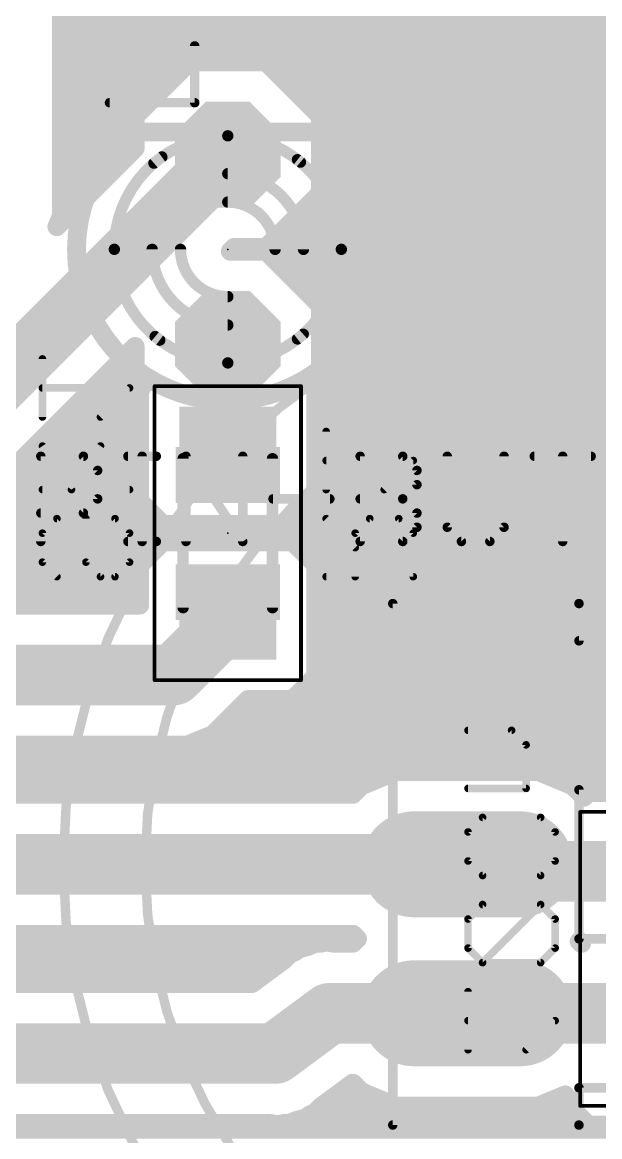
# Model space of a CAD drawing. Extents: x -15.2 to 43.2, y -12.7 to 63.2.
# Drawn here: x 5.5 to 13.25, y 24.28 to 39.24 of the extents above; entities that cross this region are included whole.
import ezdxf

# ---------------------------------------------------------------- set-up
doc = ezdxf.new("R2010")
doc.units = 0
for name, color, linetype in [('16', 175, 'CONTINUOUS'), ('17', 82, 'CONTINUOUS'), ('21', 253, 'CONTINUOUS'), ('23', 7, 'CONTINUOUS'), ('24', 7, 'CONTINUOUS'), ('25', 253, 'CONTINUOUS'), ('26', 253, 'CONTINUOUS'), ('27', 253, 'CONTINUOUS'), ('28', 253, 'CONTINUOUS'), ('40', 175, 'CONTINUOUS'), ('51', 253, 'CONTINUOUS'), ('52', 253, 'CONTINUOUS')]:
    doc.layers.add(name, color=color, linetype=linetype)

# ---------------------------------------------------------------- blocks, each defined once
blk = doc.blocks.new('OCTAGONP')
at = {"const_width": 0.5}
blk.add_lwpolyline([(-0.25, -0.1036), (-0.25, 0.1036), (-0.1036, 0.25), (0.1036, 0.25), (0.25, 0.1036), (0.25, -0.1036), (0.1036, -0.25), (-0.1036, -0.25), (-0.25, -0.1036), (-0.25, 0.1036)], dxfattribs=at)
blk = doc.blocks.new('LONGP100')
at = {"const_width": 1}
blk.add_lwpolyline([(-0.5, 0), (0.5, 0)], dxfattribs=at)
at = {"const_width": 0.5}
for points in [[(-0.5, 0.25, 1), (-0.5, -0.25)], [(0.5, -0.25, 1), (0.5, 0.25)]]:
    blk.add_lwpolyline(points, format="xyb", dxfattribs=at)
blk = doc.blocks.new('RECT')
blk.add_solid([(-0.5, -0.5), (0.5, -0.5), (-0.5, 0.5), (0.5, 0.5)])

msp = doc.modelspace()

# ---------------------------------------------------------------- linework, layer by layer
at = {"layer": '16'}
for points, const_width in [([(6.0198, 36.6431), (6.0198, 40.2507)], 0.254), ([(6.0198, 39.37), (27.94, 39.37)], 0.254), ([(6.0198, 39.116), (27.94, 39.116)], 0.254), ([(6.0198, 38.862), (27.94, 38.862)], 0.254), ([(7.7395, 38.7096), (7.0104, 37.9805)], 0.254), ([(8.7705, 38.7096), (7.7395, 38.7096)], 0.254), ([(9.4996, 37.9805), (8.7705, 38.7096)], 0.254), ([(6.0198, 38.608), (7.6379, 38.608)], 0.254), ([(8.8721, 38.608), (27.94, 38.608)], 0.254), ([(6.0198, 38.354), (7.3839, 38.354)], 0.254), ([(9.1261, 38.354), (27.94, 38.354)], 0.254), ([(6.0198, 38.1), (7.1299, 38.1)], 0.254), ([(9.3801, 38.1), (27.94, 38.1)], 0.254), ([(7.0104, 37.9805), (7.0104, 37.5495)], 0.254), ([(9.4996, 36.9495), (9.4996, 37.9805)], 0.254), ([(6.0198, 37.846), (7.0104, 37.846)], 0.254), ([(7.62, 36.83), (8.255, 37.465)], 0.8128), ([(9.4996, 37.846), (27.94, 37.846)], 0.254), ([(6.0198, 37.592), (7.0104, 37.592)], 0.254), ([(9.4996, 37.592), (27.94, 37.592)], 0.254), ([(7.0104, 37.5495), (6.8233, 37.3624)], 0.254), ([(6.8233, 37.3624), (5.9603, 36.4993)], 0.254), ([(6.0198, 37.338), (6.7989, 37.338)], 0.254), ([(9.4996, 37.338), (27.94, 37.338)], 0.254), ([(3.81, 33.02), (7.62, 36.83)], 0.8128), ([(6.0198, 37.084), (6.5449, 37.084)], 0.254), ([(9.4996, 37.084), (27.94, 37.084)], 0.254), ([(6.0198, 36.83), (6.2909, 36.83)], 0.254), ([(8.7705, 36.2204), (9.4996, 36.9495)], 0.254), ([(9.3801, 36.83), (27.94, 36.83)], 0.254), ([(5.9603, 36.4993), (6.0198, 36.6431)], 0.254), ([(5.992, 36.576), (6.0369, 36.576)], 0.254), ([(9.1261, 36.576), (27.94, 36.576)], 0.254), ([(8.8721, 36.322), (27.94, 36.322)], 0.254), ([(8.2887, 36.1696), (8.3395, 36.2204)], 0.254), ([(8.7705, 36.1696), (8.2887, 36.1696)], 0.254), ([(8.3395, 36.2204), (8.7705, 36.2204)], 0.254), ([(9.4996, 35.4405), (8.7705, 36.1696)], 0.254), ([(8.8721, 36.068), (27.94, 36.068)], 0.254), ([(9.1261, 35.814), (27.94, 35.814)], 0.254), ([(9.3801, 35.56), (27.94, 35.56)], 0.254), ([(9.4996, 34.4095), (9.4996, 35.4405)], 0.254), ([(8.255, 33.56), (8.255, 34.925)], 0.8128), ([(9.4996, 35.306), (27.94, 35.306)], 0.254), ([(9.4996, 35.052), (27.94, 35.052)], 0.254), ([(4.6205, 32.5015), (7.0104, 34.8913)], 0.254), ([(7.0104, 34.8913), (7.0104, 34.4095)], 0.254), ([(6.9171, 34.798), (7.0104, 34.798)], 0.254), ([(9.4996, 34.798), (27.94, 34.798)], 0.254), ([(6.6631, 34.544), (7.0104, 34.544)], 0.254), ([(9.4996, 34.544), (27.94, 34.544)], 0.254), ([(6.4091, 34.29), (7.0716, 34.29)], 0.254), ([(7.0104, 34.4095), (7.0928, 34.3271)], 0.254), ([(7.0928, 34.3271), (7.0716, 34.3059)], 0.254), ([(7.0716, 34.3059), (7.0716, 32.8141)], 0.254), ([(9.4172, 34.3271), (9.4996, 34.4095)], 0.254), ([(9.4384, 34.3059), (9.4172, 34.3271)], 0.254), ([(9.4384, 32.8141), (9.4384, 34.3059)], 0.254), ([(9.4384, 34.29), (27.94, 34.29)], 0.254), ([(6.1551, 34.036), (7.0716, 34.036)], 0.254), ([(9.4384, 34.036), (27.94, 34.036)], 0.254), ([(5.9011, 33.782), (7.0716, 33.782)], 0.254), ([(9.4384, 33.782), (27.94, 33.782)], 0.254), ([(5.6471, 33.528), (7.0716, 33.528)], 0.254), ([(9.4384, 33.528), (27.94, 33.528)], 0.254), ([(5.3931, 33.274), (7.0716, 33.274)], 0.254), ([(9.4384, 33.274), (27.94, 33.274)], 0.254), ([(5.1391, 33.02), (7.0716, 33.02)], 0.254), ([(9.4384, 33.02), (27.94, 33.02)], 0.254), ([(7.0716, 32.8141), (7.3841, 32.5016)], 0.254), ([(9.1259, 32.5016), (9.4384, 32.8141)], 0.254), ([(4.8851, 32.766), (7.1197, 32.766)], 0.254), ([(9.3903, 32.766), (27.94, 32.766)], 0.254), ([(4.6311, 32.512), (7.3737, 32.512)], 0.254), ([(7.3841, 32.5016), (9.1259, 32.5016)], 0.254), ([(9.1363, 32.512), (27.94, 32.512)], 0.254), ([(4.5197, 32.258), (7.3737, 32.258)], 0.254), ([(7.3841, 32.2684), (7.0716, 31.9559)], 0.254), ([(9.1259, 32.2684), (7.3841, 32.2684)], 0.254), ([(9.4384, 31.9559), (9.1259, 32.2684)], 0.254), ([(9.1363, 32.258), (27.94, 32.258)], 0.254), ([(4.2701, 32.004), (7.1197, 32.004)], 0.254), ([(7.0716, 31.9559), (7.0716, 31.4198)], 0.254), ([(9.3903, 32.004), (27.94, 32.004)], 0.254), ([(9.4384, 30.4641), (9.4384, 31.9559)], 0.254), ([(3.8486, 31.75), (7.0716, 31.75)], 0.254), ([(9.4384, 31.75), (27.94, 31.75)], 0.254), ([(4.2701, 31.496), (7.0716, 31.496)], 0.254), ([(7.525, 30.48), (8.255, 31.21)], 0.8128), ([(9.4384, 31.496), (27.94, 31.496)], 0.254), ([(7.0716, 31.4198), (4.3463, 31.4198)], 0.254), ([(9.4384, 31.242), (27.94, 31.242)], 0.254), ([(9.4384, 30.988), (27.94, 30.988)], 0.254), ([(2.54, 30.48), (7.525, 30.48)], 0.8128), ([(9.4384, 30.734), (27.94, 30.734)], 0.254), ([(9.1259, 30.1516), (9.4384, 30.4641)], 0.254), ([(9.4384, 30.48), (27.94, 30.48)], 0.254), ([(8.0574, 29.6833), (8.5257, 30.1516)], 0.254), ([(8.5257, 30.1516), (9.1259, 30.1516)], 0.254), ([(9.2003, 30.226), (27.94, 30.226)], 0.254), ([(8.3461, 29.972), (27.94, 29.972)], 0.254), ([(7.7119, 29.5402), (8.0574, 29.6833)], 0.254), ([(8.0921, 29.718), (27.94, 29.718)], 0.254), ([(4.3463, 29.5402), (7.7119, 29.5402)], 0.254), ([(4.2701, 29.464), (27.94, 29.464)], 0.254), ([(3.8486, 29.21), (27.94, 29.21)], 0.254), ([(10.5084, 29.1846), (10.051, 28.9951)], 0.254), ([(12.426, 29.1846), (10.5084, 29.1846)], 0.254), ([(12.8834, 28.9951), (12.426, 29.1846)], 0.254), ([(4.2701, 28.956), (10.0119, 28.956)], 0.254), ([(10.051, 28.9951), (9.9357, 28.8798)], 0.254), ([(13.0371, 28.8414), (12.8834, 28.9951)], 0.254), ([(12.9225, 28.956), (27.94, 28.956)], 0.254), ([(13.0991, 28.9034), (13.0371, 28.8414)], 0.254), ([(14.8409, 28.9034), (13.0991, 28.9034)], 0.254), ([(9.9357, 28.8798), (4.3463, 28.8798)], 0.254), ([(2.54, 27.94), (11.4672, 27.94)], 0.8128), ([(11.5622, 27.845), (11.4672, 27.94)], 0.8128), ([(13.97, 27.845), (11.5622, 27.845)], 0.8128), ([(4.3463, 27.0002), (9.9357, 27.0002)], 0.254), ([(9.9357, 27.0002), (9.9959, 26.94)], 0.254), ([(4.2701, 26.924), (9.9799, 26.924)], 0.254), ([(9.2114, 26.8067), (9.1538, 26.7641)], 0.254), ([(9.3249, 26.835), (9.2114, 26.8067)], 0.254), ([(9.4331, 26.8798), (9.3249, 26.835)], 0.254), ([(9.5047, 26.8798), (9.4331, 26.8798)], 0.254), ([(9.5742, 26.8971), (9.5047, 26.8798)], 0.254), ([(9.6899, 26.8798), (9.5742, 26.8971)], 0.254), ([(9.9357, 26.8798), (9.6899, 26.8798)], 0.254), ([(9.9959, 26.94), (9.9357, 26.8798)], 0.254), ([(12.9987, 26.8798), (12.9733, 26.9052)], 0.254), ([(12.9733, 26.9052), (12.9805, 26.9052)], 0.254), ([(12.9805, 26.9052), (13.0059, 26.8798)], 0.254), ([(13.0059, 26.8798), (12.9987, 26.8798)], 0.254), ([(3.8486, 26.67), (9.0209, 26.67)], 0.254), ([(9.0049, 26.654), (8.5802, 26.3398)], 0.254), ([(9.0876, 26.7367), (9.0049, 26.654)], 0.254), ([(9.1538, 26.7641), (9.0876, 26.7367)], 0.254), ([(4.2701, 26.416), (8.6832, 26.416)], 0.254), ([(8.5802, 26.3398), (4.3463, 26.3398)], 0.254), ([(8.89, 25.4), (9.62, 25.94)], 0.8128), ([(9.62, 25.94), (11.4672, 25.94)], 0.8128), ([(11.4672, 25.94), (13.525, 25.94)], 0.8128), ([(13.525, 25.94), (13.97, 25.495)], 0.8128), ([(2.54, 25.4), (8.89, 25.4)], 0.8128), ([(9.5051, 24.686), (9.9298, 25.0002)], 0.254), ([(9.7835, 24.892), (10.0439, 24.892)], 0.254), ([(9.9298, 25.0002), (9.9357, 25.0002)], 0.254), ([(9.9357, 25.0002), (10.051, 24.8849)], 0.254), ([(10.051, 24.8849), (10.5084, 24.6954)], 0.254), ([(12.426, 24.6954), (12.7866, 24.8448)], 0.254), ([(12.7866, 24.8448), (12.7866, 24.7491)], 0.254), ([(12.7866, 24.7491), (13.0991, 24.4366)], 0.254), ([(9.2986, 24.5333), (9.3562, 24.5759)], 0.254), ([(9.3562, 24.5759), (9.4224, 24.6033)], 0.254), ([(9.4224, 24.6033), (9.5051, 24.686)], 0.254), ([(9.4571, 24.638), (12.8977, 24.638)], 0.254), ([(10.5084, 24.6954), (12.426, 24.6954)], 0.254), ([(4.3463, 24.4602), (8.8201, 24.4602)], 0.254), ([(8.8201, 24.4602), (8.9358, 24.4429)], 0.254), ([(8.9358, 24.4429), (9.0053, 24.4602)], 0.254), ([(9.0053, 24.4602), (9.0769, 24.4602)], 0.254), ([(9.0769, 24.4602), (9.1851, 24.505)], 0.254), ([(9.1851, 24.505), (9.2986, 24.5333)], 0.254), ([(13.0991, 24.4366), (14.8409, 24.4366)], 0.254), ([(4.2701, 24.384), (27.94, 24.384)], 0.254)]:
    msp.add_lwpolyline(points, dxfattribs=dict(at, const_width=const_width))
for points, const_width in [([(6.0198, 39.1795, 1), (6.0198, 39.0525)], 0.127), ([(6.0198, 38.9255, 1), (6.0198, 38.7985)], 0.127), ([(7.7395, 38.7731, 1), (7.7395, 38.6461)], 0.127), ([(7.7844, 38.6647, 1), (7.6946, 38.7545)], 0.127), ([(8.8154, 38.7545, 1), (8.7256, 38.6647)], 0.127), ([(8.7705, 38.6461, 1), (8.7705, 38.7731)], 0.127), ([(6.0198, 38.6715, 1), (6.0198, 38.5445)], 0.127), ([(7.6379, 38.5445, 1), (7.6379, 38.6715)], 0.127), ([(8.8721, 38.6715, 1), (8.8721, 38.5445)], 0.127), ([(6.0198, 38.4175, 1), (6.0198, 38.2905)], 0.127), ([(7.3839, 38.2905, 1), (7.3839, 38.4175)], 0.127), ([(9.1261, 38.4175, 1), (9.1261, 38.2905)], 0.127), ([(6.0198, 38.1635, 1), (6.0198, 38.0365)], 0.127), ([(7.1299, 38.0365, 1), (7.1299, 38.1635)], 0.127), ([(9.3801, 38.1635, 1), (9.3801, 38.0365)], 0.127), ([(7.0739, 37.9805, 1), (6.9469, 37.9805)], 0.127), ([(6.9655, 38.0254, 1), (7.0553, 37.9356)], 0.127), ([(9.5631, 37.9805, 1), (9.4361, 37.9805)], 0.127), ([(9.4547, 37.9356, 1), (9.5445, 38.0254)], 0.127), ([(6.0198, 37.9095, 1), (6.0198, 37.7825)], 0.127), ([(7.0104, 37.7825, 1), (7.0104, 37.9095)], 0.127), ([(8.3987, 37.3213, 1), (8.1113, 37.6087)], 0.4064), ([(9.4996, 37.9095, 1), (9.4996, 37.7825)], 0.127), ([(6.0198, 37.6555, 1), (6.0198, 37.5285)], 0.127), ([(7.0104, 37.5285, 1), (7.0104, 37.6555)], 0.127), ([(9.4996, 37.6555, 1), (9.4996, 37.5285)], 0.127), ([(6.9469, 37.5495, 1), (7.0739, 37.5495)], 0.127), ([(7.0553, 37.5046, 1), (6.9655, 37.5944)], 0.127), ([(6.0198, 37.4015, 1), (6.0198, 37.2745)], 0.127), ([(6.7784, 37.4073, 1), (6.8682, 37.3175)], 0.127), ([(6.8682, 37.3175, 1), (6.7784, 37.4073)], 0.127), ([(6.7989, 37.2745, 1), (6.7989, 37.4015)], 0.127), ([(9.4996, 37.4015, 1), (9.4996, 37.2745)], 0.127), ([(6.0198, 37.1475, 1), (6.0198, 37.0205)], 0.127), ([(6.5449, 37.0205, 1), (6.5449, 37.1475)], 0.127), ([(7.4763, 36.9737, 1), (7.7637, 36.6863)], 0.4064), ([(7.7637, 36.6863, 1), (7.4763, 36.9737)], 0.4064), ([(9.4996, 37.1475, 1), (9.4996, 37.0205)], 0.127), ([(6.0198, 36.8935, 1), (6.0198, 36.7665)], 0.127), ([(6.2909, 36.7665, 1), (6.2909, 36.8935)], 0.127), ([(9.3801, 36.8935, 1), (9.3801, 36.7665)], 0.127), ([(9.4361, 36.9495, 1), (9.5631, 36.9495)], 0.127), ([(9.5445, 36.9046, 1), (9.4547, 36.9944)], 0.127), ([(5.992, 36.6395, 1), (5.992, 36.5125)], 0.127), ([(5.9563, 36.6431, 1), (6.0833, 36.6431)], 0.127), ([(6.0785, 36.6188, 1), (5.9611, 36.6674)], 0.127), ([(6.0369, 36.5125, 1), (6.0369, 36.6395)], 0.127), ([(9.1261, 36.6395, 1), (9.1261, 36.5125)], 0.127), ([(5.9154, 36.5442, 1), (6.0052, 36.4544)], 0.127), ([(5.9016, 36.5236, 1), (6.0189, 36.475)], 0.127), ([(8.8721, 36.3855, 1), (8.8721, 36.2585)], 0.127), ([(8.2887, 36.2331, 1), (8.2887, 36.1061)], 0.127), ([(8.2438, 36.2145, 1), (8.3336, 36.1247)], 0.127), ([(8.3395, 36.2839, 1), (8.3395, 36.1569)], 0.127), ([(8.3844, 36.1755, 1), (8.2946, 36.2653)], 0.127), ([(8.7256, 36.2653, 1), (8.8154, 36.1755)], 0.127), ([(8.8154, 36.2145, 1), (8.7256, 36.1247)], 0.127), ([(8.7705, 36.1569, 1), (8.7705, 36.2839)], 0.127), ([(8.7705, 36.1061, 1), (8.7705, 36.2331)], 0.127), ([(8.8721, 36.1315, 1), (8.8721, 36.0045)], 0.127), ([(9.1261, 35.8775, 1), (9.1261, 35.7505)], 0.127), ([(9.3801, 35.6235, 1), (9.3801, 35.4965)], 0.127), ([(9.5631, 35.4405, 1), (9.4361, 35.4405)], 0.127), ([(9.4547, 35.3956, 1), (9.5445, 35.4854)], 0.127), ([(8.4582, 34.925, 1), (8.0518, 34.925)], 0.4064), ([(9.4996, 35.3695, 1), (9.4996, 35.2425)], 0.127), ([(9.4996, 35.1155, 1), (9.4996, 34.9885)], 0.127), ([(7.0739, 34.8913, 1), (6.9469, 34.8913)], 0.127), ([(7.0553, 34.8464, 1), (6.9655, 34.9362)], 0.127), ([(6.9171, 34.8615, 1), (6.9171, 34.7345)], 0.127), ([(7.0104, 34.7345, 1), (7.0104, 34.8615)], 0.127), ([(9.4996, 34.8615, 1), (9.4996, 34.7345)], 0.127), ([(6.6631, 34.6075, 1), (6.6631, 34.4805)], 0.127), ([(7.0104, 34.4805, 1), (7.0104, 34.6075)], 0.127), ([(9.4996, 34.6075, 1), (9.4996, 34.4805)], 0.127), ([(6.4091, 34.3535, 1), (6.4091, 34.2265)], 0.127), ([(7.0553, 34.4544, 1), (6.9655, 34.3646)], 0.127), ([(6.9469, 34.4095, 1), (7.0739, 34.4095)], 0.127), ([(7.1351, 34.3059, 1), (7.0081, 34.3059)], 0.127), ([(7.0267, 34.3508, 1), (7.1165, 34.261)], 0.127), ([(7.1377, 34.2822, 1), (7.0479, 34.372)], 0.127), ([(7.0479, 34.2822, 1), (7.1377, 34.372)], 0.127), ([(7.0716, 34.2265, 1), (7.0716, 34.3535)], 0.127), ([(9.4621, 34.372, 1), (9.3723, 34.2822)], 0.127), ([(9.3723, 34.372, 1), (9.4621, 34.2822)], 0.127), ([(9.5019, 34.3059, 1), (9.3749, 34.3059)], 0.127), ([(9.4384, 34.3535, 1), (9.4384, 34.2265)], 0.127), ([(9.3935, 34.261, 1), (9.4833, 34.3508)], 0.127), ([(9.4361, 34.4095, 1), (9.5631, 34.4095)], 0.127), ([(9.5445, 34.3646, 1), (9.4547, 34.4544)], 0.127), ([(6.1551, 34.0995, 1), (6.1551, 33.9725)], 0.127), ([(7.0716, 33.9725, 1), (7.0716, 34.0995)], 0.127), ([(9.4384, 34.0995, 1), (9.4384, 33.9725)], 0.127), ([(5.9011, 33.8455, 1), (5.9011, 33.7185)], 0.127), ([(7.0716, 33.7185, 1), (7.0716, 33.8455)], 0.127), ([(9.4384, 33.8455, 1), (9.4384, 33.7185)], 0.127), ([(8.0518, 33.56, 1), (8.4582, 33.56)], 0.4064), ([(5.6471, 33.5915, 1), (5.6471, 33.4645)], 0.127), ([(7.0716, 33.4645, 1), (7.0716, 33.5915)], 0.127), ([(9.4384, 33.5915, 1), (9.4384, 33.4645)], 0.127), ([(7.0716, 33.2105, 1), (7.0716, 33.3375)], 0.127), ([(9.4384, 33.3375, 1), (9.4384, 33.2105)], 0.127), ([(7.0716, 32.9565, 1), (7.0716, 33.0835)], 0.127), ([(9.4384, 33.0835, 1), (9.4384, 32.9565)], 0.127), ([(7.1165, 32.859, 1), (7.0267, 32.7692)], 0.127), ([(9.4833, 32.7692, 1), (9.3935, 32.859)], 0.127), ([(7.0081, 32.8141, 1), (7.1351, 32.8141)], 0.127), ([(7.1197, 32.7025, 1), (7.1197, 32.8295)], 0.127), ([(9.3903, 32.8295, 1), (9.3903, 32.7025)], 0.127), ([(9.3749, 32.8141, 1), (9.5019, 32.8141)], 0.127), ([(7.3841, 32.5651, 1), (7.3841, 32.4381)], 0.127), ([(7.3737, 32.4485, 1), (7.3737, 32.5755)], 0.127), ([(9.1363, 32.5755, 1), (9.1363, 32.4485)], 0.127), ([(9.1259, 32.4381, 1), (9.1259, 32.5651)], 0.127), ([(7.3392, 32.4567, 1), (7.429, 32.5465)], 0.127), ([(9.081, 32.5465, 1), (9.1708, 32.4567)], 0.127), ([(7.3841, 32.3319, 1), (7.3841, 32.2049)], 0.127), ([(7.429, 32.2235, 1), (7.3392, 32.3133)], 0.127), ([(7.3737, 32.1945, 1), (7.3737, 32.3215)], 0.127), ([(9.1708, 32.3133, 1), (9.081, 32.2235)], 0.127), ([(9.1363, 32.3215, 1), (9.1363, 32.1945)], 0.127), ([(9.1259, 32.2049, 1), (9.1259, 32.3319)], 0.127), ([(7.1351, 31.9559, 1), (7.0081, 31.9559)], 0.127), ([(7.0267, 32.0008, 1), (7.1165, 31.911)], 0.127), ([(7.1197, 31.9405, 1), (7.1197, 32.0675)], 0.127), ([(9.3903, 32.0675, 1), (9.3903, 31.9405)], 0.127), ([(9.5019, 31.9559, 1), (9.3749, 31.9559)], 0.127), ([(9.3935, 31.911, 1), (9.4833, 32.0008)], 0.127), ([(7.0716, 31.6865, 1), (7.0716, 31.8135)], 0.127), ([(9.4384, 31.8135, 1), (9.4384, 31.6865)], 0.127), ([(7.0716, 31.4325, 1), (7.0716, 31.5595)], 0.127), ([(8.3987, 31.0663, 1), (8.1113, 31.3537)], 0.4064), ([(9.4384, 31.5595, 1), (9.4384, 31.4325)], 0.127), ([(7.0081, 31.4198, 1), (7.1351, 31.4198)], 0.127), ([(7.0716, 31.3563, 1), (7.0716, 31.4833)], 0.127), ([(9.4384, 31.3055, 1), (9.4384, 31.1785)], 0.127), ([(9.4384, 31.0515, 1), (9.4384, 30.9245)], 0.127), ([(7.3813, 30.6237, 1), (7.6687, 30.3363)], 0.4064), ([(7.525, 30.2768, 1), (7.525, 30.6832)], 0.4064), ([(9.4384, 30.7975, 1), (9.4384, 30.6705)], 0.127), ([(9.4384, 30.5435, 1), (9.4384, 30.4165)], 0.127), ([(9.3749, 30.4641, 1), (9.5019, 30.4641)], 0.127), ([(9.4833, 30.4192, 1), (9.3935, 30.509)], 0.127), ([(8.5257, 30.2151, 1), (8.5257, 30.0881)], 0.127), ([(8.5706, 30.1067, 1), (8.4808, 30.1965)], 0.127), ([(9.081, 30.1965, 1), (9.1708, 30.1067)], 0.127), ([(9.1259, 30.0881, 1), (9.1259, 30.2151)], 0.127), ([(9.2003, 30.2895, 1), (9.2003, 30.1625)], 0.127), ([(8.3461, 30.0355, 1), (8.3461, 29.9085)], 0.127), ([(8.0125, 29.7282, 1), (8.1023, 29.6384)], 0.127), ([(8.0921, 29.7815, 1), (8.0921, 29.6545)], 0.127), ([(8.0817, 29.6246, 1), (8.0331, 29.7419)], 0.127), ([(7.6876, 29.5989, 1), (7.7362, 29.4815)], 0.127), ([(7.7119, 29.4767, 1), (7.7119, 29.6037)], 0.127), ([(10.5084, 29.2481, 1), (10.5084, 29.1211)], 0.127), ([(10.5327, 29.1259, 1), (10.4841, 29.2433)], 0.127), ([(12.4503, 29.2433, 1), (12.4017, 29.1259)], 0.127), ([(12.426, 29.1211, 1), (12.426, 29.2481)], 0.127), ([(10.0267, 29.0538, 1), (10.0753, 28.9365)], 0.127), ([(10.0959, 28.9502, 1), (10.0061, 29.04)], 0.127), ([(10.0119, 28.8925, 1), (10.0119, 29.0195)], 0.127), ([(12.9283, 29.04, 1), (12.8385, 28.9502)], 0.127), ([(12.9225, 29.0195, 1), (12.9225, 28.8925)], 0.127), ([(12.8591, 28.9365, 1), (12.9077, 29.0538)], 0.127), ([(13.0991, 28.9669, 1), (13.0991, 28.8399)], 0.127), ([(13.144, 28.8585, 1), (13.0542, 28.9483)], 0.127), ([(9.8908, 28.9247, 1), (9.9806, 28.8349)], 0.127), ([(9.9357, 28.8163, 1), (9.9357, 28.9433)], 0.127), ([(12.9922, 28.8863, 1), (13.082, 28.7965)], 0.127), ([(12.9922, 28.7965, 1), (13.082, 28.8863)], 0.127), ([(11.6109, 28.0837, 1), (11.3235, 27.7963)], 0.4064), ([(11.4672, 27.7368, 1), (11.4672, 28.1432)], 0.4064), ([(11.5622, 28.0482, 1), (11.5622, 27.6418)], 0.4064), ([(11.4185, 27.7013, 1), (11.7059, 27.9887)], 0.4064), ([(9.9806, 27.0451, 1), (9.8908, 26.9553)], 0.127), ([(9.9357, 26.9367, 1), (9.9357, 27.0637)], 0.127), ([(9.196, 26.8683, 1), (9.2267, 26.7451)], 0.127), ([(9.2492, 26.7557, 1), (9.1736, 26.8578)], 0.127), ([(9.3006, 26.8937, 1), (9.3492, 26.7763)], 0.127), ([(9.3403, 26.7734, 1), (9.3096, 26.8966)], 0.127), ([(9.4331, 26.9433, 1), (9.4331, 26.8163)], 0.127), ([(9.4574, 26.8211, 1), (9.4088, 26.9385)], 0.127), ([(9.4893, 26.9414, 1), (9.52, 26.8182)], 0.127), ([(9.5047, 26.8163, 1), (9.5047, 26.9433)], 0.127), ([(9.5836, 26.9599, 1), (9.5648, 26.8343)], 0.127), ([(9.5895, 26.8355, 1), (9.5588, 26.9587)], 0.127), ([(9.6899, 26.9433, 1), (9.6899, 26.8163)], 0.127), ([(9.6805, 26.817, 1), (9.6993, 26.9426)], 0.127), ([(9.8908, 26.9247, 1), (9.9806, 26.8349)], 0.127), ([(9.9357, 26.8163, 1), (9.9357, 26.9433)], 0.127), ([(10.0408, 26.8951, 1), (9.951, 26.9849)], 0.127), ([(9.951, 26.8951, 1), (10.0408, 26.9849)], 0.127), ([(9.9799, 26.8605, 1), (9.9799, 26.9875)], 0.127), ([(13.0182, 26.9501, 1), (12.9284, 26.8603)], 0.127), ([(12.9733, 26.9687, 1), (12.9733, 26.8417)], 0.127), ([(13.0254, 26.9501, 1), (12.9356, 26.8603)], 0.127), ([(12.9987, 26.9433, 1), (12.9987, 26.8163)], 0.127), ([(12.9538, 26.8349, 1), (13.0436, 26.9247)], 0.127), ([(12.961, 26.8349, 1), (13.0508, 26.9247)], 0.127), ([(12.9805, 26.8417, 1), (12.9805, 26.9687)], 0.127), ([(13.0059, 26.8163, 1), (13.0059, 26.9433)], 0.127), ([(9.0427, 26.6029, 1), (8.9671, 26.705)], 0.127), ([(9.0209, 26.6065, 1), (9.0209, 26.7335)], 0.127), ([(9.0633, 26.7954, 1), (9.1119, 26.6781)], 0.127), ([(9.1325, 26.6918, 1), (9.0427, 26.7816)], 0.127), ([(9.1161, 26.8152, 1), (9.1916, 26.7131)], 0.127), ([(9.1781, 26.7055, 1), (9.1295, 26.8228)], 0.127), ([(8.96, 26.6989, 1), (9.0498, 26.6091)], 0.127), ([(8.6832, 26.3525, 1), (8.6832, 26.4795)], 0.127), ([(8.5424, 26.3908, 1), (8.6179, 26.2887)], 0.127), ([(8.5802, 26.2763, 1), (8.5802, 26.4033)], 0.127), ([(9.62, 26.1432, 1), (9.62, 25.7368)], 0.4064), ([(9.7408, 25.7766, 1), (9.4992, 26.1034)], 0.4064), ([(11.4672, 26.1432, 1), (11.4672, 25.7368)], 0.4064), ([(11.4672, 25.7368, 1), (11.4672, 26.1432)], 0.4064), ([(13.6687, 26.0837, 1), (13.3813, 25.7963)], 0.4064), ([(8.7692, 25.5634, 1), (9.0108, 25.2366)], 0.4064), ([(8.89, 25.1968, 1), (8.89, 25.6032)], 0.4064), ([(9.7835, 24.9555, 1), (9.7835, 24.8285)], 0.127), ([(9.9298, 25.0637, 1), (9.9298, 24.9367)], 0.127), ([(9.9806, 25.0451, 1), (9.8908, 24.9553)], 0.127), ([(9.9676, 24.9491, 1), (9.8921, 25.0513)], 0.127), ([(9.9357, 24.9367, 1), (9.9357, 25.0637)], 0.127), ([(10.0753, 24.9435, 1), (10.0267, 24.8262)], 0.127), ([(10.0061, 24.84, 1), (10.0959, 24.9298)], 0.127), ([(10.0439, 24.8285, 1), (10.0439, 24.9555)], 0.127), ([(12.8501, 24.8448, 1), (12.7231, 24.8448)], 0.127), ([(12.8315, 24.794, 1), (12.7417, 24.7042)], 0.127), ([(12.8109, 24.7861, 1), (12.7623, 24.9034)], 0.127), ([(9.3319, 24.6345, 1), (9.3805, 24.5172)], 0.127), ([(9.3939, 24.5248, 1), (9.3184, 24.6269)], 0.127), ([(9.3775, 24.6482, 1), (9.4673, 24.5584)], 0.127), ([(9.4571, 24.7015, 1), (9.4571, 24.5745)], 0.127), ([(9.4467, 24.5446, 1), (9.3981, 24.6619)], 0.127), ([(9.4673, 24.7371, 1), (9.5429, 24.635)], 0.127), ([(9.55, 24.6411, 1), (9.4602, 24.7309)], 0.127), ([(10.5084, 24.7589, 1), (10.5084, 24.6319)], 0.127), ([(10.4841, 24.6367, 1), (10.5327, 24.7541)], 0.127), ([(12.4017, 24.7541, 1), (12.4503, 24.6367)], 0.127), ([(12.426, 24.6319, 1), (12.426, 24.7589)], 0.127), ([(12.7231, 24.7491, 1), (12.8501, 24.7491)], 0.127), ([(12.8977, 24.5745, 1), (12.8977, 24.7015)], 0.127), ([(8.8295, 24.523, 1), (8.8107, 24.3974)], 0.127), ([(8.8201, 24.3967, 1), (8.8201, 24.5237)], 0.127), ([(8.9205, 24.5045, 1), (8.9512, 24.3813)], 0.127), ([(8.9264, 24.3801, 1), (8.9452, 24.5057)], 0.127), ([(9.0053, 24.5237, 1), (9.0053, 24.3967)], 0.127), ([(9.0207, 24.3986, 1), (8.99, 24.5218)], 0.127), ([(9.0526, 24.5189, 1), (9.1012, 24.4015)], 0.127), ([(9.0769, 24.3967, 1), (9.0769, 24.5237)], 0.127), ([(9.1697, 24.5666, 1), (9.2004, 24.4434)], 0.127), ([(9.2094, 24.4463, 1), (9.1608, 24.5637)], 0.127), ([(9.2608, 24.5843, 1), (9.3364, 24.4822)], 0.127), ([(9.314, 24.4717, 1), (9.2833, 24.5949)], 0.127), ([(13.0991, 24.5001, 1), (13.0991, 24.3731)], 0.127), ([(13.0542, 24.3917, 1), (13.144, 24.4815)], 0.127)]:
    msp.add_lwpolyline(points, format="xyb", dxfattribs=dict(at, const_width=const_width))
at = {"layer": '21'}
for points, const_width in [([(13.97, 37.795, 1), (13.97, 53.645, 1), (13.97, 37.795)], 0.127), ([(13.97, 38.895, 1), (13.97, 52.545, 1), (13.97, 38.895)], 0.127), ([(6.9541, 37.756, 0.2226), (6.223, 36.195)], 0.254), ([(6.9948, 37.7072, 1), (6.9134, 37.8048)], 0.127), ([(10.287, 36.195, 0.2206), (9.5676, 37.7462)], 0.254), ([(9.6086, 37.7947, 1), (9.5266, 37.6977)], 0.127), ([(7.3692, 37.4351, 0.2422), (6.731, 36.195)], 0.1524), ([(7.3913, 37.4041, 1), (7.3471, 37.4661)], 0.0762), ([(9.779, 36.195, 0.2315), (9.1906, 37.398)], 0.1524), ([(9.214, 37.4281, 1), (9.1672, 37.3679)], 0.0762), ([(6.223, 36.195, 0.277), (7.2988, 34.4021)], 0.254), ([(6.2865, 36.195, 1), (6.1595, 36.195)], 0.127), ([(6.1595, 36.195, 1), (6.2865, 36.195)], 0.127), ([(6.731, 36.195, 0.2361), (7.3406, 34.9758)], 0.1524), ([(6.7691, 36.195, 1), (6.6929, 36.195)], 0.0762), ([(6.6929, 36.195, 1), (6.7691, 36.195)], 0.0762), ([(9.1906, 34.992, 0.2315), (9.779, 36.195)], 0.1524), ([(9.2632, 34.4307, 0.2691), (10.287, 36.195)], 0.254), ([(9.8171, 36.195, 1), (9.7409, 36.195)], 0.0762), ([(9.7409, 36.195, 1), (9.8171, 36.195)], 0.0762), ([(10.3505, 36.195, 1), (10.2235, 36.195)], 0.127), ([(10.2235, 36.195, 1), (10.3505, 36.195)], 0.127), ([(13.97, 20.015, 1), (13.97, 35.865, 1), (13.97, 20.015)], 0.127), ([(7.3177, 34.9453, 1), (7.3635, 35.0063)], 0.0762), ([(9.1672, 35.0221, 1), (9.214, 34.9619)], 0.0762), ([(13.97, 21.115, 1), (13.97, 34.765, 1), (13.97, 21.115)], 0.127), ([(7.2689, 34.3461, 1), (7.3287, 34.4581)], 0.127), ([(9.2317, 34.4858, 1), (9.2947, 34.3756)], 0.127), ([(10.47, 31.4718, 1), (10.47, 31.4083)], 0.0635), ([(10.5018, 31.44, 1), (10.4383, 31.44)], 0.0635), ([(12.97, 31.4718, 1), (12.97, 31.4083)], 0.0635), ([(13.0018, 31.44, 1), (12.9383, 31.44)], 0.0635), ([(12.97, 31.4083, 1), (12.97, 31.4718)], 0.0635), ([(12.97, 30.9718, 1), (12.97, 30.9083)], 0.0635), ([(12.9383, 30.94, 1), (13.0018, 30.94)], 0.0635), ([(12.97, 28.9718, 1), (12.97, 28.9083)], 0.0635), ([(13.0018, 28.94, 1), (12.9383, 28.94)], 0.0635), ([(12.97, 26.9718, 1), (12.97, 26.9083)], 0.0635), ([(12.9383, 26.94, 1), (13.0018, 26.94)], 0.0635), ([(12.97, 24.9718, 1), (12.97, 24.9083)], 0.0635), ([(13.0018, 24.94, 1), (12.9383, 24.94)], 0.0635), ([(10.47, 24.4718, 1), (10.47, 24.4083)], 0.0635), ([(10.4383, 24.44, 1), (10.5018, 24.44)], 0.0635), ([(12.97, 24.4718, 1), (12.97, 24.4083)], 0.0635), ([(12.9383, 24.44, 1), (13.0018, 24.44)], 0.0635), ([(12.97, 24.4083, 1), (12.97, 24.4718)], 0.0635)]:
    msp.add_lwpolyline(points, format="xyb", dxfattribs=dict(at, const_width=const_width))
at = {"layer": '21', "const_width": 0.127}
for points in [[(10.47, 24.44), (10.47, 31.44)], [(10.47, 31.44), (12.97, 31.44)], [(12.97, 31.44), (13.97, 31.44)], [(12.97, 30.94), (12.97, 31.44)], [(13.97, 30.94), (12.97, 30.94)], [(12.97, 26.94), (12.97, 28.94)], [(12.97, 28.94), (14.97, 28.94)], [(14.97, 26.94), (12.97, 26.94)], [(14.97, 24.94), (12.97, 24.94)], [(12.97, 24.94), (12.97, 24.44)], [(12.97, 24.44), (10.47, 24.44)], [(14.97, 24.44), (12.97, 24.44)]]:
    msp.add_lwpolyline(points, dxfattribs=at)
at = {"layer": '23'}
msp.add_point((8.255, 36.195), dxfattribs=at)
at = {"layer": '24'}
msp.add_point((8.255, 32.385), dxfattribs=at)
at = {"layer": '25', "const_width": 0.127}
for points in [[(7.8105, 38.1635), (7.8105, 38.9261)], [(6.6665, 38.1635), (7.8105, 38.1635)]]:
    msp.add_lwpolyline(points, dxfattribs=at)
at = {"layer": '25', "const_width": 0.0635}
for points in [[(7.8422, 38.9261, 1), (7.7788, 38.9261)], [(6.6665, 38.1953, 1), (6.6665, 38.1317)], [(7.7788, 38.1635, 1), (7.8422, 38.1635)], [(7.8105, 38.1317, 1), (7.8105, 38.1953)]]:
    msp.add_lwpolyline(points, format="xyb", dxfattribs=at)
at = {"layer": '26', "const_width": 0.1016}
for points in [[(9.5758, 32.9702), (9.5758, 33.7498)], [(10.7452, 33.36), (9.5758, 33.36)], [(10.3554, 32.9702), (10.7452, 33.36)], [(9.9656, 32.1906), (9.5758, 32.5804)], [(10.1605, 32.5804), (9.9656, 32.3855)], [(10.5503, 32.5804), (10.1605, 32.5804)], [(10.7452, 32.3855), (10.5503, 32.5804)], [(9.9656, 32.3855), (9.9656, 31.8008)], [(10.7452, 31.8008), (10.7452, 32.3855)], [(9.5758, 31.8008), (10.7452, 31.8008)]]:
    msp.add_lwpolyline(points, dxfattribs=at)
at = {"layer": '26', "const_width": 0.0508}
for points in [[(9.6012, 33.7498, 1), (9.5504, 33.7498)], [(9.5758, 33.3854, 1), (9.5758, 33.3346)], [(10.7632, 33.342, 1), (10.7272, 33.378)], [(10.7452, 33.3346, 1), (10.7452, 33.3854)], [(9.5504, 32.9702, 1), (9.6012, 32.9702)], [(10.3374, 32.9882, 1), (10.3734, 32.9522)], [(9.5938, 32.5984, 1), (9.5578, 32.5624)], [(10.1605, 32.6058, 1), (10.1605, 32.555)], [(10.1785, 32.5624, 1), (10.1425, 32.5984)], [(10.5683, 32.5984, 1), (10.5323, 32.5624)], [(10.5503, 32.555, 1), (10.5503, 32.6058)], [(9.9476, 32.4035, 1), (9.9836, 32.3675)], [(9.991, 32.3855, 1), (9.9402, 32.3855)], [(10.7706, 32.3855, 1), (10.7198, 32.3855)], [(10.7272, 32.3675, 1), (10.7632, 32.4035)], [(9.9476, 32.1726, 1), (9.9836, 32.2086)], [(9.5758, 31.8262, 1), (9.5758, 31.7754)], [(9.9402, 31.8008, 1), (9.991, 31.8008)], [(10.7198, 31.8008, 1), (10.7706, 31.8008)], [(10.7452, 31.7754, 1), (10.7452, 31.8262)]]:
    msp.add_lwpolyline(points, format="xyb", dxfattribs=at)
at = {"layer": '27', "const_width": 0.127}
for points in [[(5.7443, 32.2735), (5.7443, 33.4175)], [(5.7443, 33.4175), (6.3163, 33.4175)], [(6.3163, 33.4175), (6.5069, 33.2268)], [(6.9137, 33.4175), (7.295, 33.4175)], [(7.1044, 32.2735), (7.1044, 33.4175)], [(7.6933, 32.2735), (7.6933, 33.4175)], [(7.6933, 33.4175), (8.4559, 32.2735)], [(8.4559, 32.2735), (8.4559, 33.4175)], [(10.0321, 32.2735), (10.0321, 33.4175)], [(10.0321, 33.4175), (10.6041, 33.4175)], [(10.6041, 33.4175), (10.7947, 33.2268)], [(11.2015, 33.4175), (11.2015, 32.4642)], [(11.9641, 32.4642), (11.9641, 33.4175)], [(12.3709, 33.4175), (13.1335, 33.4175)], [(12.7522, 32.2735), (12.7522, 33.4175)], [(6.5069, 33.2268), (6.5069, 32.8455)], [(10.7947, 33.2268), (10.7947, 33.0361)], [(10.7947, 33.0361), (10.6041, 32.8455)], [(6.5069, 32.8455), (6.3163, 32.6548)], [(8.8627, 32.8455), (9.6253, 32.8455)], [(10.0321, 32.8455), (10.6041, 32.8455)], [(10.6041, 32.8455), (10.7947, 32.6548)], [(6.3163, 32.6548), (5.7443, 32.6548)], [(10.7947, 32.6548), (10.7947, 32.4642)], [(10.7947, 32.4642), (10.6041, 32.2735)], [(11.2015, 32.4642), (11.3921, 32.2735)], [(11.7735, 32.2735), (11.9641, 32.4642)], [(6.9137, 32.2735), (7.295, 32.2735)], [(10.6041, 32.2735), (10.0321, 32.2735)], [(11.3921, 32.2735), (11.7735, 32.2735)]]:
    msp.add_lwpolyline(points, dxfattribs=at)
at = {"layer": '27', "const_width": 0.0635}
for points in [[(5.776, 33.4175, 1), (5.7125, 33.4175)], [(5.7443, 33.4492, 1), (5.7443, 33.3857)], [(6.3387, 33.4399, 1), (6.2938, 33.395)], [(6.3163, 33.3857, 1), (6.3163, 33.4492)], [(6.9137, 33.4492, 1), (6.9137, 33.3857)], [(7.1361, 33.4175, 1), (7.0726, 33.4175)], [(7.295, 33.3857, 1), (7.295, 33.4492)], [(7.725, 33.4175, 1), (7.6615, 33.4175)], [(7.7197, 33.4351, 1), (7.6669, 33.3999)], [(8.4877, 33.4175, 1), (8.4242, 33.4175)], [(10.0638, 33.4175, 1), (10.0003, 33.4175)], [(10.0321, 33.4492, 1), (10.0321, 33.3857)], [(10.6265, 33.4399, 1), (10.5816, 33.395)], [(10.6041, 33.3857, 1), (10.6041, 33.4492)], [(11.2332, 33.4175, 1), (11.1697, 33.4175)], [(11.9959, 33.4175, 1), (11.9324, 33.4175)], [(12.3709, 33.4492, 1), (12.3709, 33.3857)], [(12.784, 33.4175, 1), (12.7204, 33.4175)], [(13.1335, 33.3857, 1), (13.1335, 33.4492)], [(6.5387, 33.2268, 1), (6.4752, 33.2268)], [(6.4845, 33.2044, 1), (6.5294, 33.2493)], [(10.8265, 33.2268, 1), (10.763, 33.2268)], [(10.7723, 33.2044, 1), (10.8172, 33.2493)], [(10.763, 33.0361, 1), (10.8265, 33.0361)], [(10.8172, 33.0137, 1), (10.7723, 33.0586)], [(6.4752, 32.8455, 1), (6.5387, 32.8455)], [(6.5294, 32.823, 1), (6.4845, 32.8679)], [(8.8627, 32.8772, 1), (8.8627, 32.8137)], [(9.6253, 32.8137, 1), (9.6253, 32.8772)], [(10.0321, 32.8772, 1), (10.0321, 32.8137)], [(10.6265, 32.8679, 1), (10.5816, 32.823)], [(10.5816, 32.8679, 1), (10.6265, 32.823)], [(10.6041, 32.8137, 1), (10.6041, 32.8772)], [(5.7443, 32.6866, 1), (5.7443, 32.6231)], [(6.2938, 32.6773, 1), (6.3387, 32.6324)], [(6.3163, 32.6231, 1), (6.3163, 32.6866)], [(10.8265, 32.6548, 1), (10.763, 32.6548)], [(10.7723, 32.6324, 1), (10.8172, 32.6773)], [(10.763, 32.4642, 1), (10.8265, 32.4642)], [(10.8172, 32.4417, 1), (10.7723, 32.4866)], [(11.2239, 32.4866, 1), (11.179, 32.4417)], [(11.1697, 32.4642, 1), (11.2332, 32.4642)], [(11.9324, 32.4642, 1), (11.9959, 32.4642)], [(11.9866, 32.4417, 1), (11.9417, 32.4866)], [(6.9137, 32.3053, 1), (6.9137, 32.2417)], [(7.295, 32.2417, 1), (7.295, 32.3053)], [(8.4295, 32.2559, 1), (8.4824, 32.2911)], [(10.0321, 32.3053, 1), (10.0321, 32.2417)], [(10.5816, 32.296, 1), (10.6265, 32.251)], [(10.6041, 32.2417, 1), (10.6041, 32.3053)], [(11.3921, 32.3053, 1), (11.3921, 32.2417)], [(11.3697, 32.251, 1), (11.4146, 32.296)], [(11.751, 32.296, 1), (11.7959, 32.251)], [(11.7735, 32.2417, 1), (11.7735, 32.3053)], [(5.7125, 32.2735, 1), (5.776, 32.2735)], [(7.0726, 32.2735, 1), (7.1361, 32.2735)], [(7.6615, 32.2735, 1), (7.725, 32.2735)], [(8.4242, 32.2735, 1), (8.4877, 32.2735)], [(10.0003, 32.2735, 1), (10.0638, 32.2735)], [(12.7204, 32.2735, 1), (12.784, 32.2735)]]:
    msp.add_lwpolyline(points, format="xyb", dxfattribs=at)
at = {"layer": '28', "const_width": 0.1016}
for points in [[(5.7658, 33.9447), (5.7658, 34.7243)], [(6.9352, 34.3345), (5.7658, 34.3345)], [(6.5454, 33.9447), (6.9352, 34.3345)], [(5.7658, 33.5549), (6.1556, 32.9702)], [(6.1556, 32.9702), (6.5454, 33.5549)], [(5.7658, 32.9702), (6.9352, 32.9702)], [(5.7658, 32.3855), (5.9607, 32.5804)], [(5.9607, 32.5804), (6.7403, 32.5804)], [(6.3505, 31.9957), (6.3505, 32.5804)], [(6.7403, 32.5804), (6.9352, 32.3855)], [(5.7658, 31.9957), (5.7658, 32.3855)], [(6.9352, 32.3855), (6.9352, 31.9957)], [(5.9607, 31.8008), (5.7658, 31.9957)], [(6.5454, 31.8008), (6.3505, 31.9957)], [(6.9352, 31.9957), (6.7403, 31.8008)], [(6.7403, 31.8008), (6.5454, 31.8008)], [(12.0655, 29.7386), (11.4808, 29.7386)], [(12.2604, 29.5437), (12.0655, 29.7386)], [(12.2604, 28.959), (12.2604, 29.5437)], [(11.4808, 28.959), (12.2604, 28.959)], [(11.6757, 28.5692), (11.4808, 28.3743)], [(12.4553, 28.5692), (11.6757, 28.5692)], [(11.6757, 27.7896), (12.4553, 28.5692)], [(12.6502, 28.3743), (12.4553, 28.5692)], [(11.4808, 28.3743), (11.4808, 27.9845)], [(12.6502, 27.9845), (12.6502, 28.3743)], [(11.4808, 27.9845), (11.6757, 27.7896)], [(12.4553, 27.7896), (12.6502, 27.9845)], [(11.6757, 27.7896), (12.4553, 27.7896)], [(11.6757, 27.3998), (11.4808, 27.2049)], [(12.4553, 27.3998), (11.6757, 27.3998)], [(11.6757, 26.6202), (12.4553, 27.3998)], [(12.6502, 27.2049), (12.4553, 27.3998)], [(11.4808, 27.2049), (11.4808, 26.8151)], [(12.6502, 26.8151), (12.6502, 27.2049)], [(11.4808, 26.8151), (11.6757, 26.6202)], [(12.4553, 26.6202), (12.6502, 26.8151)], [(11.6757, 26.6202), (12.4553, 26.6202)], [(11.4808, 25.4508), (11.4808, 26.2304)], [(12.6502, 25.8406), (11.4808, 25.8406)], [(12.2604, 25.4508), (12.6502, 25.8406)]]:
    msp.add_lwpolyline(points, dxfattribs=at)
at = {"layer": '28', "const_width": 0.0508}
for points in [[(5.7912, 34.7243, 1), (5.7404, 34.7243)], [(5.7658, 34.3599, 1), (5.7658, 34.3091)], [(6.9532, 34.3165, 1), (6.9172, 34.3525)], [(6.9352, 34.3091, 1), (6.9352, 34.3599)], [(5.7404, 33.9447, 1), (5.7912, 33.9447)], [(6.5274, 33.9627, 1), (6.5634, 33.9267)], [(5.7869, 33.569, 1), (5.7447, 33.5408)], [(6.5665, 33.5408, 1), (6.5243, 33.569)], [(5.7658, 32.9956, 1), (5.7658, 32.9448)], [(6.1345, 32.9843, 1), (6.1767, 32.9561)], [(6.1345, 32.9561, 1), (6.1767, 32.9843)], [(6.9352, 32.9448, 1), (6.9352, 32.9956)], [(5.9607, 32.6058, 1), (5.9607, 32.555)], [(5.9787, 32.5624, 1), (5.9427, 32.5984)], [(6.3759, 32.5804, 1), (6.3251, 32.5804)], [(6.7583, 32.5984, 1), (6.7223, 32.5624)], [(6.7403, 32.555, 1), (6.7403, 32.6058)], [(5.7478, 32.4035, 1), (5.7838, 32.3675)], [(5.7912, 32.3855, 1), (5.7404, 32.3855)], [(6.9606, 32.3855, 1), (6.9098, 32.3855)], [(6.9172, 32.3675, 1), (6.9532, 32.4035)], [(5.7838, 32.0137, 1), (5.7478, 31.9777)], [(5.7404, 31.9957, 1), (5.7912, 31.9957)], [(6.3685, 32.0137, 1), (6.3325, 31.9777)], [(6.3251, 31.9957, 1), (6.3759, 31.9957)], [(6.9098, 31.9957, 1), (6.9606, 31.9957)], [(6.9532, 31.9777, 1), (6.9172, 32.0137)], [(5.9427, 31.7828, 1), (5.9787, 31.8188)], [(6.5454, 31.8262, 1), (6.5454, 31.7754)], [(6.5274, 31.7828, 1), (6.5634, 31.8188)], [(6.7223, 31.8188, 1), (6.7583, 31.7828)], [(6.7403, 31.7754, 1), (6.7403, 31.8262)], [(11.4808, 29.764, 1), (11.4808, 29.7132)], [(12.0835, 29.7565, 1), (12.0475, 29.7206)], [(12.0655, 29.7132, 1), (12.0655, 29.764)], [(12.2858, 29.5437, 1), (12.235, 29.5437)], [(12.2424, 29.5257, 1), (12.2784, 29.5616)], [(11.4808, 28.9844, 1), (11.4808, 28.9336)], [(12.235, 28.959, 1), (12.2858, 28.959)], [(12.2604, 28.9336, 1), (12.2604, 28.9844)], [(11.6757, 28.5946, 1), (11.6757, 28.5438)], [(11.6937, 28.5512, 1), (11.6577, 28.5872)], [(12.4733, 28.5872, 1), (12.4373, 28.5512)], [(12.4733, 28.5512, 1), (12.4373, 28.5872)], [(12.4553, 28.5438, 1), (12.4553, 28.5946)], [(11.5062, 28.3743, 1), (11.4554, 28.3743)], [(12.6756, 28.3743, 1), (12.6248, 28.3743)], [(11.4628, 28.3923, 1), (11.4988, 28.3563)], [(12.6322, 28.3563, 1), (12.6682, 28.3923)], [(11.4988, 28.0025, 1), (11.4628, 27.9665)], [(11.4554, 27.9845, 1), (11.5062, 27.9845)], [(12.6248, 27.9845, 1), (12.6756, 27.9845)], [(12.6682, 27.9665, 1), (12.6322, 28.0025)], [(11.6577, 27.8076, 1), (11.6937, 27.7716)], [(11.6757, 27.815, 1), (11.6757, 27.7642)], [(11.6577, 27.7716, 1), (11.6937, 27.8076)], [(12.4373, 27.8076, 1), (12.4733, 27.7716)], [(12.4553, 27.7642, 1), (12.4553, 27.815)], [(11.6757, 27.4252, 1), (11.6757, 27.3744)], [(11.6937, 27.3818, 1), (11.6577, 27.4178)], [(12.4733, 27.4178, 1), (12.4373, 27.3818)], [(12.4733, 27.3818, 1), (12.4373, 27.4178)], [(12.4553, 27.3744, 1), (12.4553, 27.4252)], [(11.4628, 27.2229, 1), (11.4988, 27.1869)], [(11.5062, 27.2049, 1), (11.4554, 27.2049)], [(12.6756, 27.2049, 1), (12.6248, 27.2049)], [(12.6322, 27.1869, 1), (12.6682, 27.2229)], [(11.4988, 26.8331, 1), (11.4628, 26.7971)], [(11.4554, 26.8151, 1), (11.5062, 26.8151)], [(12.6248, 26.8151, 1), (12.6756, 26.8151)], [(12.6682, 26.7971, 1), (12.6322, 26.8331)], [(11.6577, 26.6382, 1), (11.6937, 26.6022)], [(11.6757, 26.6456, 1), (11.6757, 26.5948)], [(11.6577, 26.6022, 1), (11.6937, 26.6382)], [(12.4373, 26.6382, 1), (12.4733, 26.6022)], [(12.4553, 26.5948, 1), (12.4553, 26.6456)], [(11.5062, 26.2304, 1), (11.4554, 26.2304)], [(11.4808, 25.866, 1), (11.4808, 25.8152)], [(12.6682, 25.8226, 1), (12.6322, 25.8586)], [(12.6502, 25.8152, 1), (12.6502, 25.866)], [(11.4554, 25.4508, 1), (11.5062, 25.4508)], [(12.2424, 25.4688, 1), (12.2784, 25.4328)]]:
    msp.add_lwpolyline(points, format="xyb", dxfattribs=at)
at = {"layer": '40', "const_width": 0.0508}
for points in [[(9.238, 34.358), (7.272, 34.358)], [(7.272, 34.358), (7.272, 30.412)], [(9.238, 30.412), (9.238, 34.358)], [(7.272, 30.412), (9.238, 30.412)], [(12.987, 28.643), (12.987, 24.697)], [(14.953, 28.643), (12.987, 28.643)], [(12.987, 24.697), (14.953, 24.697)]]:
    msp.add_lwpolyline(points, dxfattribs=at)
at = {"layer": '40', "const_width": 0.0254}
for points in [[(7.272, 34.3707, 1), (7.272, 34.3453)], [(7.2847, 34.358, 1), (7.2593, 34.358)], [(9.2507, 34.358, 1), (9.2253, 34.358)], [(9.238, 34.3453, 1), (9.238, 34.3707)], [(7.272, 30.4247, 1), (7.272, 30.3993)], [(7.2593, 30.412, 1), (7.2847, 30.412)], [(9.2253, 30.412, 1), (9.2507, 30.412)], [(9.238, 30.3993, 1), (9.238, 30.4247)], [(12.9997, 28.643, 1), (12.9743, 28.643)], [(12.987, 28.6557, 1), (12.987, 28.6303)], [(12.987, 24.7097, 1), (12.987, 24.6843)], [(12.9743, 24.697, 1), (12.9997, 24.697)]]:
    msp.add_lwpolyline(points, format="xyb", dxfattribs=at)
at = {"layer": '51', "const_width": 0.254}
msp.add_lwpolyline([(9.525, 37.7698), (6.985, 37.7698)], dxfattribs=at)
at = {"layer": '51'}
for points, const_width in [([(6.985, 37.8333, 1), (6.985, 37.7063)], 0.127), ([(9.525, 37.7063, 1), (9.525, 37.8333)], 0.127), ([(8.255, 37.719, 0.179), (7.2632, 37.3521)], 0.1524), ([(9.2306, 37.3658, 0.1754), (8.255, 37.719)], 0.1524), ([(8.255, 37.7571, 1), (8.255, 37.6809)], 0.0762), ([(8.255, 37.6809, 1), (8.255, 37.7571)], 0.0762), ([(7.2384, 37.381, 1), (7.288, 37.3232)], 0.0762), ([(9.2062, 37.3365, 1), (9.255, 37.3951)], 0.0762), ([(9.271, 36.195, 0.4142), (8.255, 37.211)], 0.1524), ([(8.255, 37.2491, 1), (8.255, 37.1729)], 0.0762), ([(8.89, 36.195, 0.4142), (8.255, 36.83)], 0.1524), ([(8.255, 36.8681, 1), (8.255, 36.7919)], 0.0762), ([(7.239, 36.195, 0.4142), (8.255, 35.179)], 0.1524), ([(7.2771, 36.195, 1), (7.2009, 36.195)], 0.0762), ([(7.62, 36.195, 0.4142), (8.255, 35.56)], 0.1524), ([(7.6581, 36.195, 1), (7.5819, 36.195)], 0.0762), ([(8.8519, 36.195, 1), (8.9281, 36.195)], 0.0762), ([(9.2329, 36.195, 1), (9.3091, 36.195)], 0.0762), ([(8.255, 35.5219, 1), (8.255, 35.5981)], 0.0762), ([(8.255, 35.1409, 1), (8.255, 35.2171)], 0.0762), ([(7.2794, 35.0242, 0.1754), (8.255, 34.671)], 0.1524), ([(7.3038, 35.0535, 1), (7.255, 34.9949)], 0.0762), ([(8.255, 34.671, 0.1837), (9.2675, 35.0559)], 0.1524), ([(9.2928, 35.0274, 1), (9.2422, 35.0844)], 0.0762), ([(8.255, 34.7091, 1), (8.255, 34.6329)], 0.0762), ([(8.255, 34.6329, 1), (8.255, 34.7091)], 0.0762), ([(8.255, 34.163, 0.1388), (9.32, 34.4644)], 0.254), ([(9.3533, 34.4103, 1), (9.2867, 34.5185)], 0.127), ([(7.2916, 34.4059, 0.1241), (8.255, 34.163)], 0.254), ([(7.3217, 34.4618, 1), (7.2615, 34.35)], 0.127), ([(8.255, 34.2265, 1), (8.255, 34.0995)], 0.127), ([(8.255, 34.0995, 1), (8.255, 34.2265)], 0.127)]:
    msp.add_lwpolyline(points, format="xyb", dxfattribs=dict(at, const_width=const_width))
at = {"layer": '52', "const_width": 0.1524}
for points in [[(7.655, 31.385), (7.655, 33.385)], [(8.855, 31.385), (8.855, 33.385)]]:
    msp.add_lwpolyline(points, dxfattribs=at)
at = {"layer": '52', "const_width": 0.0762}
for points in [[(7.6931, 33.385, 1), (7.6169, 33.385)], [(8.8931, 33.385, 1), (8.8169, 33.385)], [(7.6169, 31.385, 1), (7.6931, 31.385)], [(8.8169, 31.385, 1), (8.8931, 31.385)]]:
    msp.add_lwpolyline(points, format="xyb", dxfattribs=at)

# ---------------------------------------------------------------- block references
at = {"layer": '16', "xscale": 1.05, "yscale": 1.3, "rotation": 90}
for p in [(8.255, 33.56), (8.255, 31.21)]:
    msp.add_blockref('RECT', p, dxfattribs=at)
at = {"layer": '17', "xscale": 1.4224, "yscale": 1.4224}
for name, p, rotation in [('OCTAGONP', (8.255, 37.465), 90), ('OCTAGONP', (8.255, 37.465), 90), ('OCTAGONP', (8.255, 34.925), 90), ('OCTAGONP', (8.255, 34.925), 90), ('LONGP100', (11.4672, 27.94), 180), ('LONGP100', (11.4672, 27.94), 180), ('LONGP100', (11.4672, 25.94), 180), ('LONGP100', (11.4672, 25.94), 180)]:
    msp.add_blockref(name, p, dxfattribs=dict(at, rotation=rotation))
at = {"layer": '52', "xscale": 0.75, "yscale": 1.4, "rotation": 90}
for p in [(8.2565, 33.1664), (8.2565, 31.5932)]:
    msp.add_blockref('RECT', p, dxfattribs=at)

doc.saveas('drawing.dxf')
